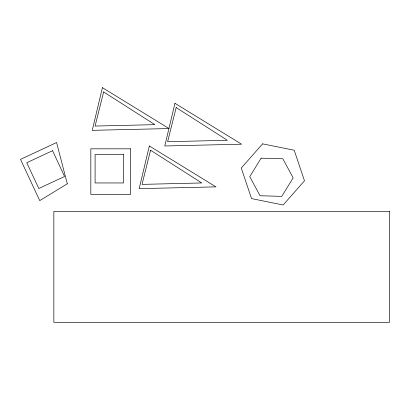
<?xml version="1.0" encoding="UTF-8"?>
<svg xmlns="http://www.w3.org/2000/svg" width="410" height="410" viewBox="0 0 410 410"><rect width="100%" height="100%" fill="white"/><g stroke="black" fill="none" stroke-linecap="round" stroke-linejoin="round"><path stroke-width="0.61" d="M102.413 87.663L92.25 130.334L169.053 128.555L102.413 87.663M149.342 145.975L139.185 188.646L215.988 186.868L149.342 145.975M174.947 103.31L164.784 145.975L241.587 144.197L174.947 103.31M103.633 91.932L95.094 126.065L154.831 124.645L103.633 91.932M150.562 150.244L142.029 184.377L201.766 182.957L150.562 150.244M176.167 107.579L167.628 141.711L227.365 140.287L176.167 107.579M261.129 158.168L249.751 176.659L260.078 195.754L281.778 196.364L293.155 177.873L282.833 158.778L261.129 158.168M262.605 143.859L241.27 168.033L251.545 198.599L283.146 204.985L304.481 180.81L294.211 150.244L262.605 143.859M67.291 183.788L39.734 200.618L20.5 159.367L56.59 142.536L67.291 183.788M52.552 150.701L26.773 162.719L38.791 188.503L64.57 176.479L52.552 150.701M130.652 148.82L90.83 148.82L90.83 194.335L130.652 194.335L130.652 148.82M123.543 154.508L95.094 154.508L95.094 182.957L123.543 182.957L123.543 154.508M389.5 211.401L53.853 211.401L53.853 322.337L389.5 322.337L389.5 211.401"/></g></svg>
